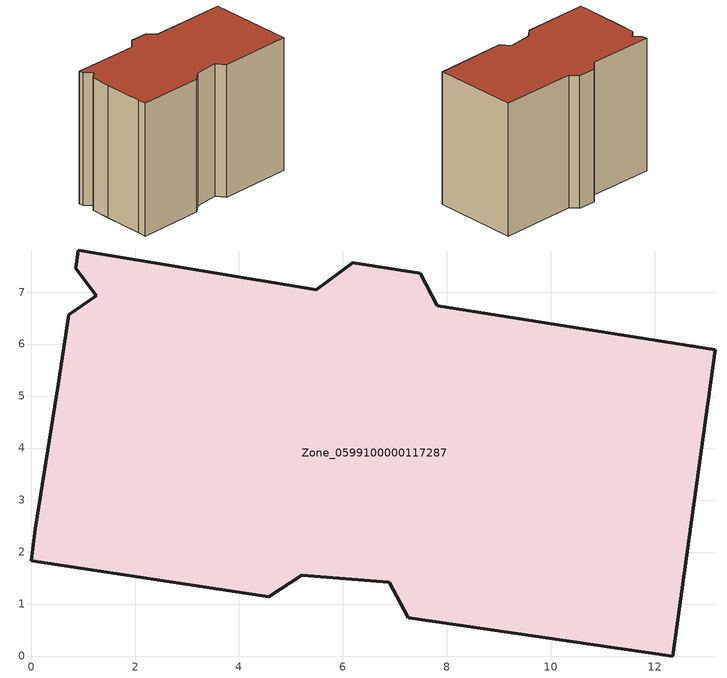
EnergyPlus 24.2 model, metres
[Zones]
Zone_0599100000117287
 floor ground (C_G): 6.18,7.56 7.49,7.36 7.81,6.74 13.16,5.89 12.34,0 7.25,0.73 6.89,1.42 5.21,1.55 4.58,1.14 0,1.83 0.08,2.45 0.53,5.23 0.72,6.57 1.25,6.93 0.86,7.46 0.91,7.81 5.49,7.04 z0
 wall outside (C_F): 0.53,5.23 0.08,2.45 0,1.83 4.58,1.14 5.21,1.55 6.89,1.42 7.25,0.73 12.34,0 13.16,5.89 7.81,6.74 7.49,7.36 6.18,7.56 5.49,7.04 0.91,7.81 0.86,7.46 1.25,6.93 0.72,6.57 0.53,5.23 z0:9.72
 roof outside (C_R): 0.72,6.57 0.53,5.23 0.08,2.45 0,1.83 4.58,1.14 5.21,1.55 6.89,1.42 7.25,0.73 12.34,0 13.16,5.89 7.81,6.74 7.49,7.36 6.18,7.56 5.49,7.04 0.91,7.81 0.86,7.46 1.25,6.93 z9.72
[BUILDING]
Pand.0599100000117287: North Axis=0; Terrain=City; Loads Convergence Tolerance Value=0.04; Temperature Convergence Tolerance Value=0.4; Solar Distribution=FullExterior; Maximum Number of Warmup Days=25; Minimum Number of Warmup Days=1
[Site:Location]
Rotterdam.The.Hague.AP_ZH_NLD Design_Conditions: Latitude=51.96; Longitude=4.45; Time Zone=1; Elevation=-4.5
[SITE:GROUNDTEMPERATURE:BUILDINGSURFACE]
18, 18, 18, 18, 18, 18, 18, 18, 18, 18, 18, 18
[MATERIAL] Thermal Absorptance=0.9; Solar Absorptance=0.7; Visible Absorptance=0.7
Name | Roughness | Thickness | Conductivity | Density | Specific Heat
G.TI.1946 | MediumSmooth | 0.15 | 1 | 540 | 1210
F.TI.1946 | Rough | 0.3 | 0.857143 | 1920 | 840
R.TI.1946 | MediumRough | 0.2 | 0.1 | 1500 | 1000
[CONSTRUCTION]
C_G: G.TI.1946
C_F: F.TI.1946
C_R: R.TI.1946
[ZONE]
Zone_0599100000117287: Type=1; Multiplier=1; Ceiling Height=Autocalculate; Volume=Autocalculate; Floor Area=autocalculate; Part of Total Floor Area=Yes
[ZONEINFILTRATION:DESIGNFLOWRATE]
Infil_Zone_0599100000117287: Zone or ZoneList or Space or SpaceList=Zone_0599100000117287; Schedule=AlwaysOn; Design Flow Rate Calculation Method=Flow/Area; Flow Rate per Floor Area=0.003; Constant Term Coefficient=1; Temperature Term Coefficient=0; Velocity Term Coefficient=0; Velocity Squared Term Coefficient=0
[HVACTEMPLATE:ZONE:IDEALLOADSAIRSYSTEM]
Zone_0599100000117287: Maximum Heating Supply Air Temperature=50; Minimum Cooling Supply Air Temperature=13; Maximum Heating Supply Air Humidity Ratio=0.0156; Minimum Cooling Supply Air Humidity Ratio=0.0077; Heating Limit=NoLimit; Cooling Limit=NoLimit; Dehumidification Control Type=ConstantSensibleHeatRatio; Cooling Sensible Heat Ratio=0.7; Dehumidification Setpoint=60; Humidification Control Type=None; Humidification Setpoint=30; Outdoor Air Method=None; Outdoor Air Flow Rate per Person=0.00944; Outdoor Air Flow Rate per Zone Floor Area=0; Outdoor Air Flow Rate per Zone=0; Demand Controlled Ventilation Type=None; Outdoor Air Economizer Type=NoEconomizer; Heat Recovery Type=None; Sensible Heat Recovery Effectiveness=0.7; Latent Heat Recovery Effectiveness=0.65
[ZONECONTROL:THERMOSTAT]
ThermostatControl_Zone_0599100000117287: Zone or ZoneList=Zone_0599100000117287; Control Type Schedule=DualSetpointControlType; Control 1=Thermostat_Zone_0599100000117287; Temperature Difference Between Cutout And Setpoint=0
[THERMOSTATSETPOINT:DUALSETPOINT]
Thermostat_Zone_0599100000117287: Heating Setpoint Temperature Schedule=HeatingSetpoint_Zone_0599100000117287; Cooling Setpoint Temperature Schedule=CoolingSetpoint_Zone_0599100000117287
[SCHEDULE:COMPACT]
HeatingSetpoint_Zone_0599100000117287: Through: 12/31, For: AllDays, Until: 24:00, 21
CoolingSetpoint_Zone_0599100000117287: Through: 12/31, For: AllDays, Until: 24:00, 24
DualSetpointControlType: Through: 12/31, For: AllDays, Until: 24:00, 4
AlwaysOn: Through: 12/31, For: AllDays, Until: 24:00, 1
